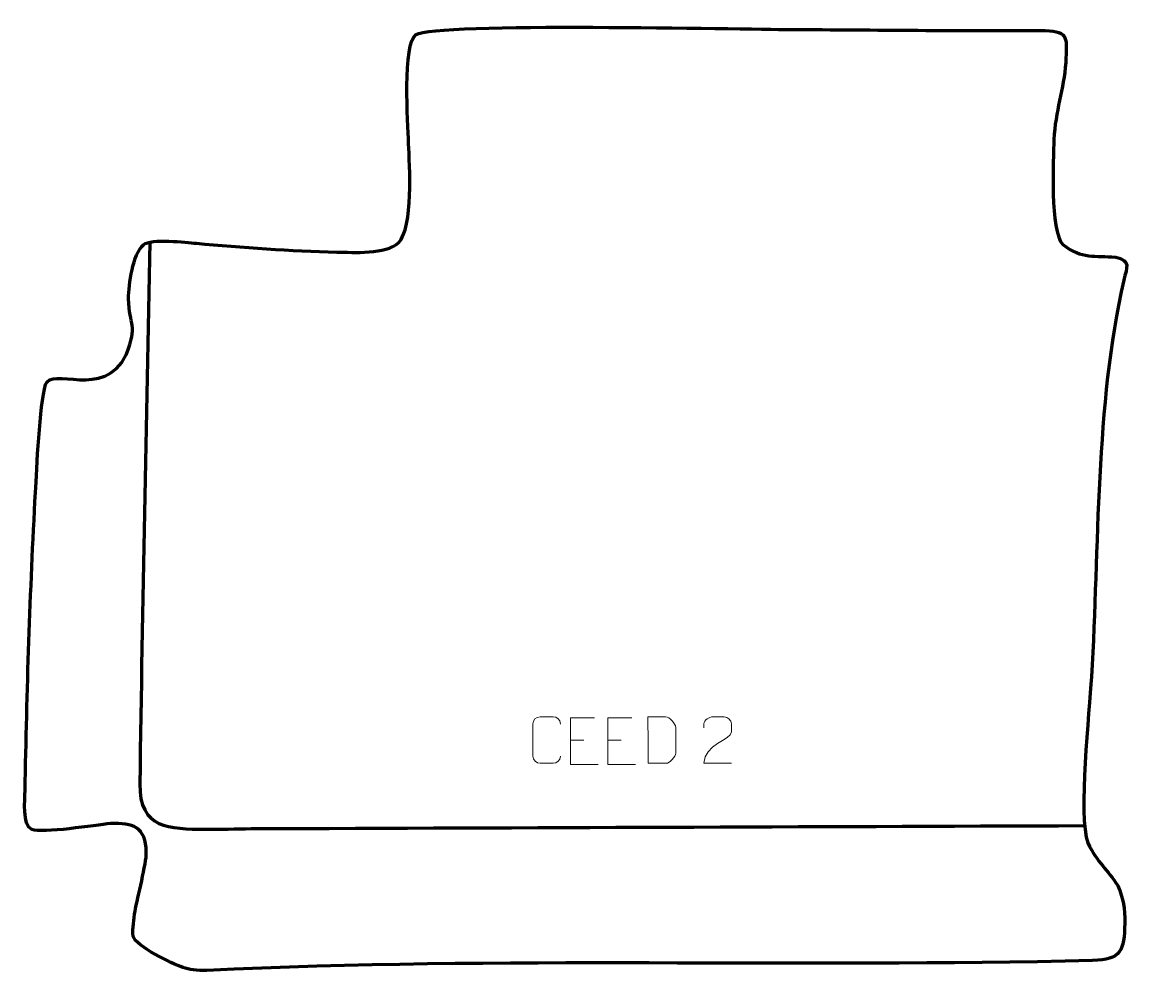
# Model space of a CAD drawing. Header units: millimetres. Extents: x -686 to -90, y 355 to 865.
import ezdxf

# ---------------------------------------------------------------- set-up
doc = ezdxf.new("R2010")
doc.units = ezdxf.units.MM
doc.header["$MEASUREMENT"] = 0
doc.layers.add('layer 2', color=7, linetype='Continuous')
doc.layers.add('layer 3', color=7, linetype='Continuous')

msp = doc.modelspace()

# ---------------------------------------------------------------- linework, layer by layer
at = {"layer": 'layer 2', "color": 140, "lineweight": 158}
msp.add_open_spline([(-617.4311, 746.3292), (-619.3282, 649.3397), (-621.5073, 552.223), (-622.875, 455.2356), (-622.875, 455.2356), (-623.2171, 430.9787), (-606.9943, 431.101), (-587.6265, 430.8768), (-587.6265, 430.8768), (-579.3789, 430.7814), (-571.2384, 431.1232), (-563.013, 431.2098), (-563.013, 431.2098), (-413.7255, 431.7432), (-264.4379, 432.2967), (-115.1504, 432.8456)], degree=3, knots=[0, 0, 0, 0, 0.2, 0.2, 0.2, 0.2, 0.4, 0.4, 0.4, 0.4, 0.6, 0.6, 0.6, 0.6, 1, 1, 1, 1], dxfattribs=at)
at = {"layer": 'layer 2', "color": 250, "lineweight": 9}
for points, knots in [([(-396.8436, 470.1585), (-396.9834, 467.8351), (-398.6606, 466.3555), (-400.8083, 466.3447), (-400.8083, 466.3447), (-403.1402, 466.3451), (-405.4721, 466.3451), (-407.8036, 466.3447), (-407.8036, 466.3447), (-409.7286, 466.2393), (-411.7007, 468.1238), (-411.6895, 470.1411), (-411.6895, 470.1411), (-411.6891, 475.9112), (-411.6891, 481.6809), (-411.6895, 487.4502), (-411.6895, 487.4502), (-411.6853, 489.5883), (-409.9386, 491.3075), (-407.7862, 491.294), (-407.7862, 491.294), (-405.4605, 491.294), (-403.1344, 491.294), (-400.8083, 491.294), (-400.8083, 491.294), (-398.8617, 491.3295), (-396.8703, 489.838), (-396.8436, 487.4004)], [0, 0, 0, 0, 0.125, 0.125, 0.125, 0.125, 0.25, 0.25, 0.25, 0.25, 0.375, 0.375, 0.375, 0.375, 0.5, 0.5, 0.5, 0.5, 0.625, 0.625, 0.625, 0.625, 0.75, 0.75, 0.75, 0.75, 1, 1, 1, 1]), ([(-378.5608, 490.6972), (-378.5608, 490.6972), (-391.4347, 490.6972), (-391.4347, 490.6972), (-391.4347, 490.6972), (-391.4347, 490.6972), (-391.4347, 465.7436), (-391.4347, 465.7436), (-391.4347, 465.7436), (-391.4347, 465.7436), (-376.5689, 465.7436), (-376.5689, 465.7436)], [0, 0, 0, 0, 0.25, 0.25, 0.25, 0.25, 0.5, 0.5, 0.5, 0.5, 1, 1, 1, 1]), ([(-358.5608, 490.6972), (-358.5608, 490.6972), (-371.4347, 490.6972), (-371.4347, 490.6972), (-371.4347, 490.6972), (-371.4347, 490.6972), (-371.4347, 465.7436), (-371.4347, 465.7436), (-371.4347, 465.7436), (-371.4347, 465.7436), (-356.5689, 465.7436), (-356.5689, 465.7436)], [0, 0, 0, 0, 0.25, 0.25, 0.25, 0.25, 0.5, 0.5, 0.5, 0.5, 1, 1, 1, 1]), ([(-349.7395, 466.3706), (-347.4077, 466.371), (-342.4575, 466.347), (-340.126, 466.3467), (-340.126, 466.3467), (-338.201, 466.2413), (-334.8824, 469.7829), (-334.8936, 471.8002), (-334.8936, 471.8002), (-334.894, 477.5703), (-334.894, 479.74), (-334.8936, 485.5093), (-334.8936, 485.5093), (-334.8979, 487.6474), (-338.2724, 491.3075), (-340.4248, 491.294), (-340.4248, 491.294), (-342.7505, 491.294), (-347.4748, 491.294), (-349.8009, 491.294), (-349.8009, 491.294), (-349.8005, 485.5471), (-349.7392, 472.1179), (-349.7395, 466.3706)], [0, 0, 0, 0, 0.14285714, 0.14285714, 0.14285714, 0.14285714, 0.28571429, 0.28571429, 0.28571429, 0.28571429, 0.42857143, 0.42857143, 0.42857143, 0.42857143, 0.57142857, 0.57142857, 0.57142857, 0.57142857, 0.71428571, 0.71428571, 0.71428571, 0.71428571, 1, 1, 1, 1]), ([(-304.9758, 466.3321), (-309.8902, 466.3324), (-314.8046, 466.3324), (-319.7187, 466.3321), (-319.7187, 466.3321), (-319.7187, 476.2644), (-305.0677, 478.9056), (-304.9758, 483.2159), (-304.9758, 483.2159), (-304.9761, 484.64), (-304.9761, 486.0637), (-304.9758, 487.487), (-304.9758, 487.487), (-304.9927, 489.5641), (-307.1155, 491.2889), (-308.7865, 491.3062), (-308.7865, 491.3062), (-310.8597, 491.3058), (-312.9326, 491.3058), (-315.005, 491.3062), (-315.005, 491.3062), (-316.8271, 491.3227), (-319.6518, 489.5306), (-319.7187, 487.437), (-319.7187, 487.437), (-319.7187, 487.437), (-319.7187, 485.3822), (-319.7187, 485.3822)], [0, 0, 0, 0, 0.125, 0.125, 0.125, 0.125, 0.25, 0.25, 0.25, 0.25, 0.375, 0.375, 0.375, 0.375, 0.5, 0.5, 0.5, 0.5, 0.625, 0.625, 0.625, 0.625, 0.75, 0.75, 0.75, 0.75, 1, 1, 1, 1])]:
    msp.add_open_spline(points, degree=3, knots=knots, dxfattribs=at)
for points in [[(-391.4347, 478.8175), (-391.4347, 478.8175), (-384.2666, 478.8175), (-384.2666, 478.8175)], [(-371.4347, 478.8175), (-371.4347, 478.8175), (-364.2666, 478.8175), (-364.2666, 478.8175)]]:
    msp.add_open_spline(points, degree=3, dxfattribs=at)
at = {"layer": 'layer 3', "color": 242, "lineweight": 158}
msp.add_open_spline([(-97.3692, 400.5677), (-102.5629, 409.1847), (-108.2889, 412.7312), (-113.5187, 423.518), (-113.5187, 423.518), (-118.636, 437.8323), (-112.6354, 494.3841), (-111.482, 512.7556), (-111.482, 512.7556), (-107.386, 582.6536), (-109.5454, 657.8063), (-94.1775, 725.9921), (-94.1775, 725.9921), (-92.3278, 732.7674), (-90.3342, 736.4184), (-98.3657, 738.2291), (-98.3657, 738.2291), (-109.8801, 739.3883), (-116.3316, 736.9492), (-126.9039, 745.0237), (-126.9039, 745.0237), (-133.7227, 752.2685), (-132.0744, 790.6546), (-131.6803, 801.5606), (-131.6803, 801.5606), (-131.0059, 816.5752), (-126.2762, 828.4394), (-125.3166, 842.8182), (-125.3166, 842.8182), (-125.0155, 855.8014), (-122.9792, 859.3471), (-136.4403, 860.0892), (-136.4403, 860.0892), (-181.8957, 859.7531), (-227.7933, 860.418), (-273.2841, 860.6073), (-273.2841, 860.6073), (-298.4729, 860.7487), (-464.0087, 864.5255), (-474.4029, 857.8559), (-474.4029, 857.8559), (-481.6424, 853.2106), (-478.9237, 809.3728), (-478.4571, 799.9826), (-478.4571, 799.9826), (-478.4571, 799.9826), (-478.4218, 799.147), (-478.4218, 799.147), (-478.4218, 799.147), (-477.9883, 787.7546), (-475.6223, 754.4098), (-483.9029, 745.9529), (-483.9029, 745.9529), (-490.7837, 739.7132), (-508.0619, 740.8423), (-516.9388, 741.0021), (-516.9388, 741.0021), (-541.7962, 741.4495), (-567.8162, 743.5623), (-592.599, 745.7032), (-592.599, 745.7032), (-597.9494, 746.1687), (-616.8679, 748.4878), (-620.878, 744.938), (-620.878, 744.938), (-626.6694, 739.8114), (-628.863, 723.5574), (-628.9507, 716.0177), (-628.9507, 716.0177), (-628.411, 700.967), (-623.8348, 702.441), (-630.1284, 685.8088), (-630.1284, 685.8088), (-642.3305, 661.2413), (-670.5706, 680.0415), (-673.5321, 669.7542), (-673.5321, 669.7542), (-676.7738, 658.4939), (-678.249, 624.3649), (-678.9328, 611.8668), (-678.9328, 611.8668), (-681.8294, 558.9312), (-683.5991, 504.6609), (-684.4952, 451.6125), (-684.4952, 451.6125), (-684.5723, 446.905), (-686.0786, 432.9401), (-680.9742, 430.8044), (-680.9742, 430.8044), (-675.0974, 428.3456), (-646.997, 433.228), (-638.6436, 433.8982), (-638.6436, 433.8982), (-626.4153, 434.3299), (-619.6809, 432.2841), (-619.3601, 418.4862), (-619.3601, 418.4862), (-619.2264, 412.7385), (-624.1173, 394.1124), (-625.4153, 386.8922), (-625.4153, 386.8922), (-626.1801, 382.3161), (-626.7577, 377.9818), (-626.4592, 373.3348), (-626.4592, 373.3348), (-624.9577, 367.9046), (-605.5343, 358.5702), (-599.7595, 356.6518), (-599.7595, 356.6518), (-596.243, 355.4837), (-592.3608, 354.8029), (-586.8443, 355.0636), (-586.8443, 355.0636), (-429.4532, 362.5029), (-268.9547, 356.4463), (-110.8446, 360.325), (-110.8446, 360.325), (-95.6176, 360.6986), (-93.7152, 365.6082), (-93.606, 380.432), (-93.606, 380.432), (-93.5478, 388.3466), (-94.251, 393.382), (-97.3692, 400.5677)], degree=3, knots=[0, 0, 0, 0, 0.03125, 0.03125, 0.03125, 0.03125, 0.0625, 0.0625, 0.0625, 0.0625, 0.09375, 0.09375, 0.09375, 0.09375, 0.125, 0.125, 0.125, 0.125, 0.15625, 0.15625, 0.15625, 0.15625, 0.1875, 0.1875, 0.1875, 0.1875, 0.21875, 0.21875, 0.21875, 0.21875, 0.25, 0.25, 0.25, 0.25, 0.28125, 0.28125, 0.28125, 0.28125, 0.3125, 0.3125, 0.3125, 0.3125, 0.34375, 0.34375, 0.34375, 0.34375, 0.375, 0.375, 0.375, 0.375, 0.40625, 0.40625, 0.40625, 0.40625, 0.4375, 0.4375, 0.4375, 0.4375, 0.46875, 0.46875, 0.46875, 0.46875, 0.5, 0.5, 0.5, 0.5, 0.53125, 0.53125, 0.53125, 0.53125, 0.5625, 0.5625, 0.5625, 0.5625, 0.59375, 0.59375, 0.59375, 0.59375, 0.625, 0.625, 0.625, 0.625, 0.65625, 0.65625, 0.65625, 0.65625, 0.6875, 0.6875, 0.6875, 0.6875, 0.71875, 0.71875, 0.71875, 0.71875, 0.75, 0.75, 0.75, 0.75, 0.78125, 0.78125, 0.78125, 0.78125, 0.8125, 0.8125, 0.8125, 0.8125, 0.84375, 0.84375, 0.84375, 0.84375, 0.875, 0.875, 0.875, 0.875, 0.90625, 0.90625, 0.90625, 0.90625, 0.9375, 0.9375, 0.9375, 0.9375, 1, 1, 1, 1], dxfattribs=at)

doc.saveas('drawing.dxf')
